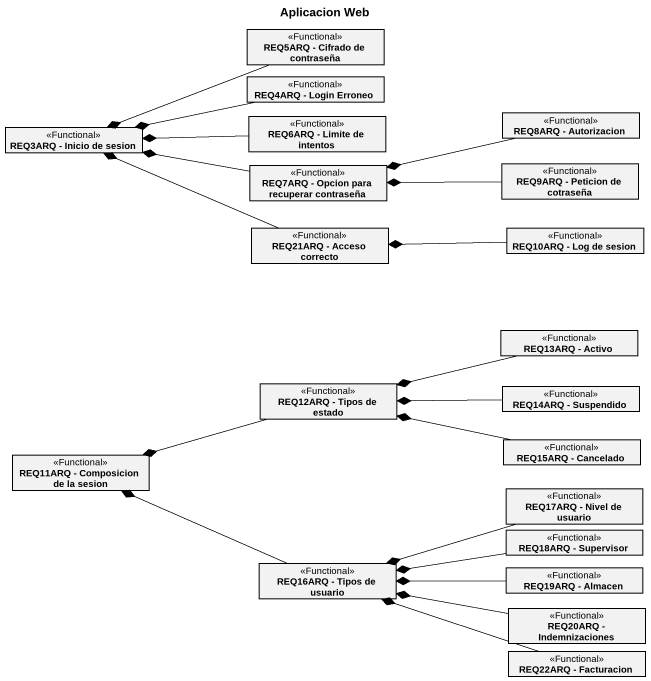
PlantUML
@startuml
title Aplicacion Web
hide circle
hide empty members
class "REQ5ARQ - Cifrado de contraseña" as REQ5ARQ_Cifrado_de <<Functional>>
class "REQ4ARQ - Login Erroneo" as REQ4ARQ_Login_Erroneo <<Functional>>
class "REQ6ARQ - Limite de intentos" as REQ6ARQ_Limite_de_intentos <<Functional>>
class "REQ8ARQ - Autorizacion" as REQ8ARQ_Autorizacion <<Functional>>
class "REQ3ARQ - Inicio de sesion" as REQ3ARQ_Inicio_de_sesion <<Functional>>
class "REQ7ARQ - Opcion para recuperar contraseña" as REQ7ARQ_Opcion_para <<Functional>>
class "REQ9ARQ - Peticion de cotraseña" as REQ9ARQ_Peticion_de <<Functional>>
class "REQ21ARQ - Acceso correcto" as REQ21ARQ_Acceso_correcto <<Functional>>
class "REQ10ARQ - Log de sesion" as REQ10ARQ_Log_de_sesion <<Functional>>
class "REQ13ARQ - Activo" as REQ13ARQ_Activo <<Functional>>
class "REQ12ARQ - Tipos de estado" as REQ12ARQ_Tipos_de_estado <<Functional>>
class "REQ14ARQ - Suspendido" as REQ14ARQ_Suspendido <<Functional>>
class "REQ11ARQ - Composicion de la sesion" as REQ11ARQ_Composicion_de_la <<Functional>>
class "REQ15ARQ - Cancelado" as REQ15ARQ_Cancelado <<Functional>>
class "REQ17ARQ - Nivel de usuario" as REQ17ARQ_Nivel_de_usuario <<Functional>>
class "REQ18ARQ - Supervisor" as REQ18ARQ_Supervisor <<Functional>>
class "REQ16ARQ - Tipos de usuario" as REQ16ARQ_Tipos_de_usuario <<Functional>>
class "REQ19ARQ - Almacen" as REQ19ARQ_Almacen <<Functional>>
class "REQ20ARQ - Indemnizaciones" as REQ20ARQ_Indemnizaciones <<Functional>>
class "REQ22ARQ - Facturacion" as REQ22ARQ_Facturacion <<Functional>>
REQ5ARQ_Cifrado_de -left-* REQ3ARQ_Inicio_de_sesion
REQ4ARQ_Login_Erroneo -left-* REQ3ARQ_Inicio_de_sesion
REQ6ARQ_Limite_de_intentos -left-* REQ3ARQ_Inicio_de_sesion
REQ8ARQ_Autorizacion -left-* REQ7ARQ_Opcion_para
REQ7ARQ_Opcion_para -left-* REQ3ARQ_Inicio_de_sesion
REQ9ARQ_Peticion_de -left-* REQ7ARQ_Opcion_para
REQ21ARQ_Acceso_correcto -left-* REQ3ARQ_Inicio_de_sesion
REQ10ARQ_Log_de_sesion -left-* REQ21ARQ_Acceso_correcto
REQ13ARQ_Activo -left-* REQ12ARQ_Tipos_de_estado
REQ12ARQ_Tipos_de_estado -left-* REQ11ARQ_Composicion_de_la
REQ14ARQ_Suspendido -left-* REQ12ARQ_Tipos_de_estado
REQ15ARQ_Cancelado -left-* REQ12ARQ_Tipos_de_estado
REQ17ARQ_Nivel_de_usuario -left-* REQ16ARQ_Tipos_de_usuario
REQ18ARQ_Supervisor -left-* REQ16ARQ_Tipos_de_usuario
REQ16ARQ_Tipos_de_usuario -left-* REQ11ARQ_Composicion_de_la
REQ19ARQ_Almacen -left-* REQ16ARQ_Tipos_de_usuario
REQ20ARQ_Indemnizaciones -left-* REQ16ARQ_Tipos_de_usuario
REQ22ARQ_Facturacion -left-* REQ16ARQ_Tipos_de_usuario
@enduml
